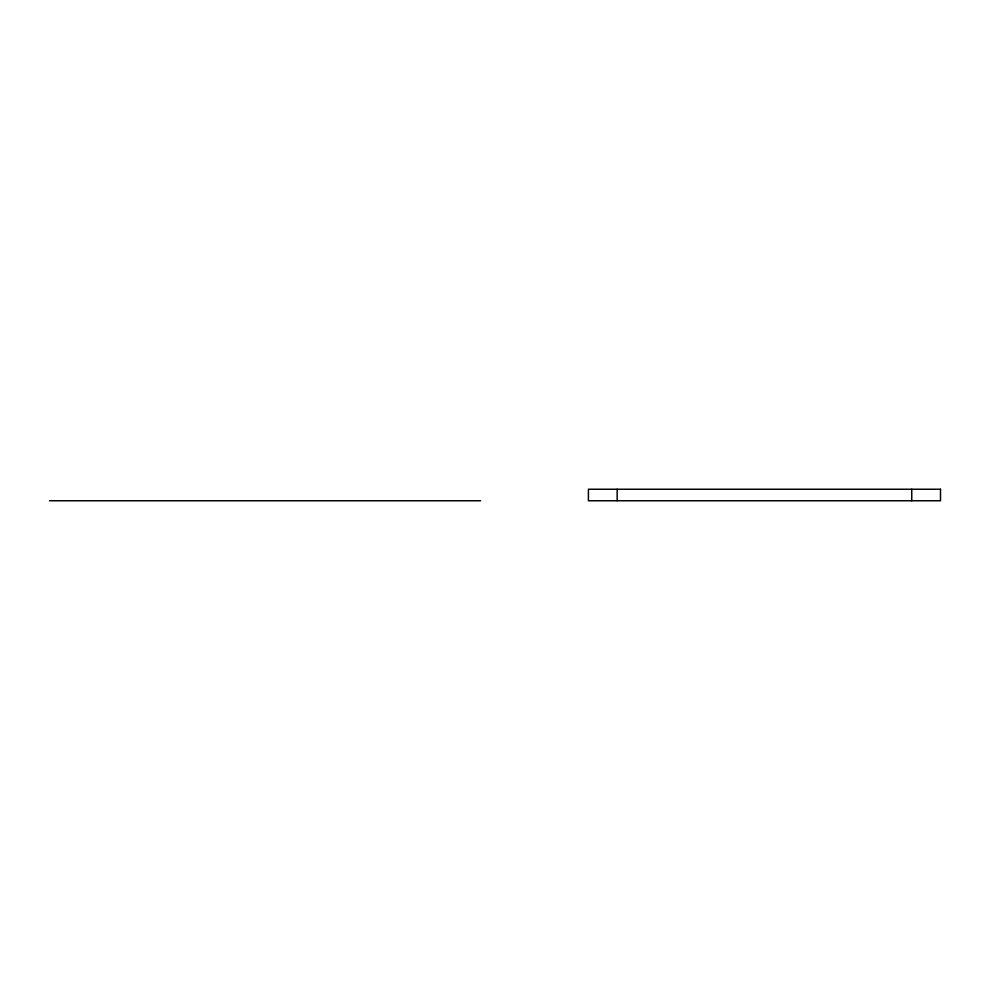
<?xml version="1.0" encoding="UTF-8"?>
<svg xmlns="http://www.w3.org/2000/svg" width="990" height="990" viewBox="0 0 990 990"><rect width="100%" height="100%" fill="white"/><g stroke="black" fill="none" stroke-linecap="round" stroke-linejoin="round"><path stroke-width="1.49" d="M49.5 500.754L480.633 500.754M911.753 489.246L911.753 500.754M617.154 489.246L617.154 500.754M940.5 489.246L588.407 489.246L588.407 500.754L940.5 500.754L940.5 489.246"/></g></svg>
